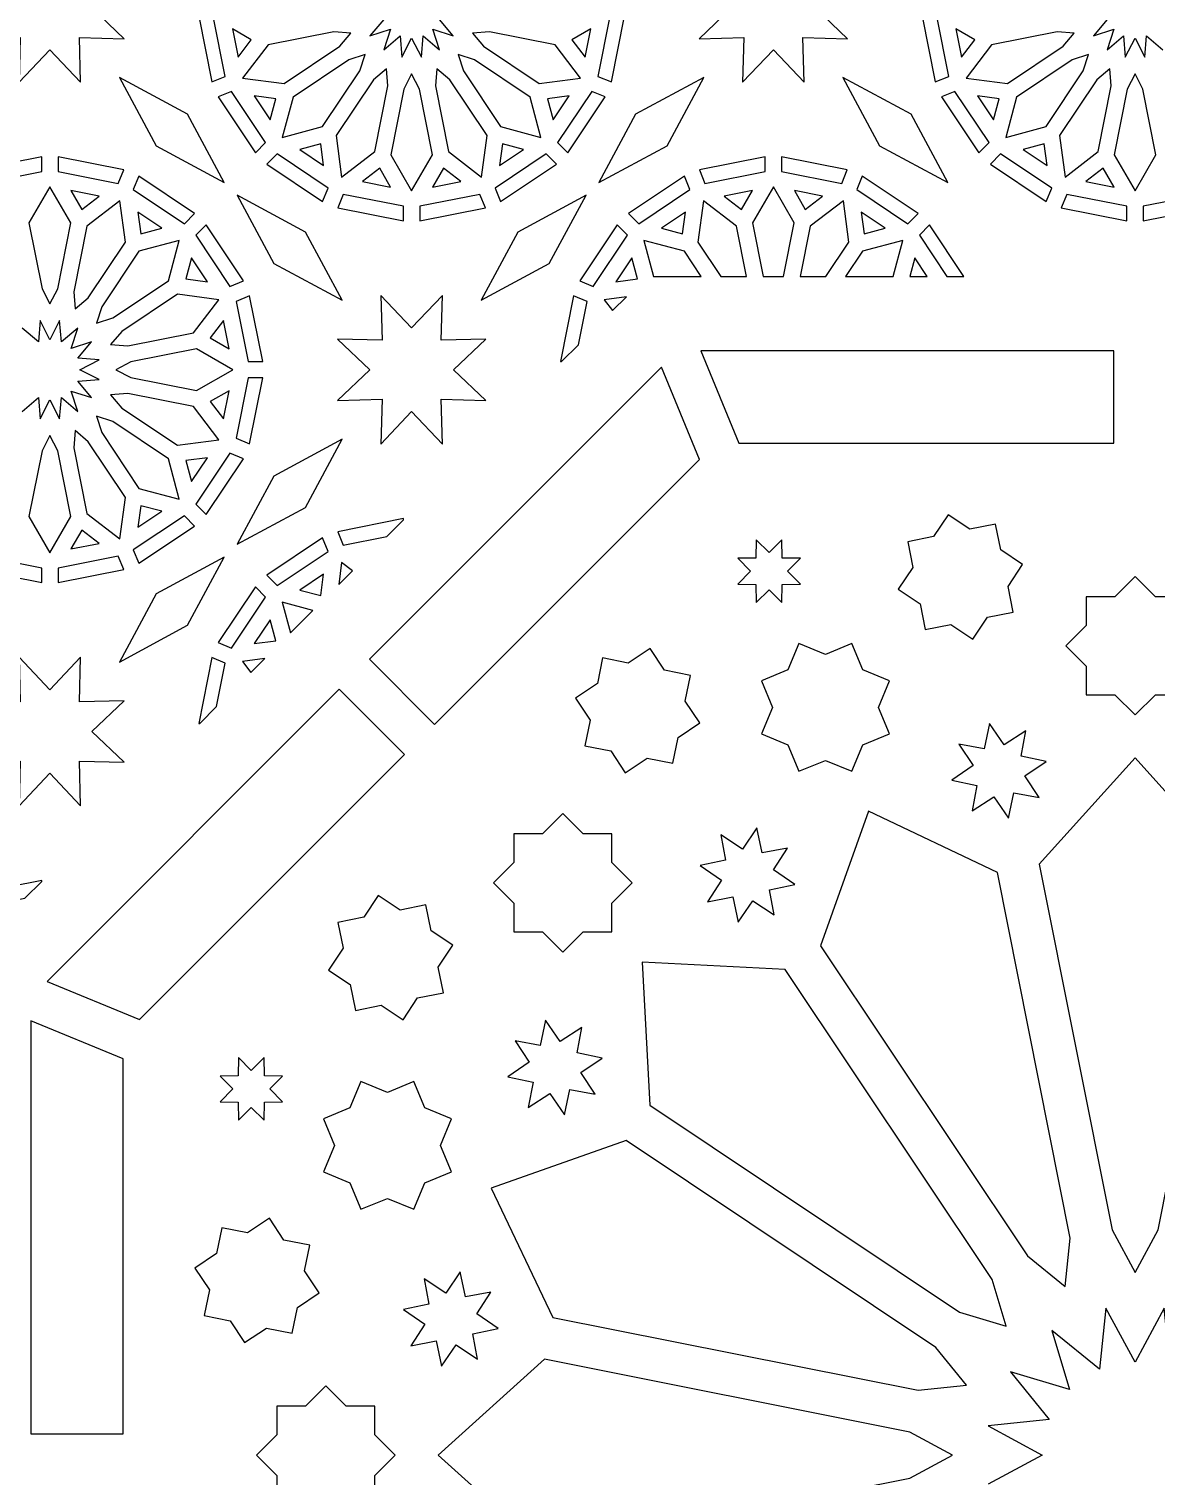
# Model space of a CAD drawing. Header units: millimetres. Extents: x 5 to 1085, y 1055 to 2435.
# Drawn here: x 331 to 549.1, y 1740.9 to 2020.9 of the extents above; entities that cross this region are included whole.
import ezdxf

# ---------------------------------------------------------------- set-up
doc = ezdxf.new("R2010")
doc.units = ezdxf.units.MM
doc.layers.add('CUT', color=1, linetype='CONTINUOUS')

msp = doc.modelspace()

# ---------------------------------------------------------------- linework, layer by layer
at = {"layer": 'CUT'}
for points in [[(329.124, 2039.292), (329.357, 2030.643), (320.708, 2030.876), (326.989, 2024.925), (320.708, 2018.974), (329.357, 2019.207), (329.124, 2010.558), (335.075, 2016.839), (341.026, 2010.558), (340.793, 2019.207), (349.442, 2018.974), (343.161, 2024.925), (349.442, 2030.876), (340.793, 2030.643), (341.026, 2039.292), (335.075, 2033.011)], [(469.124, 2039.292), (469.357, 2030.643), (460.708, 2030.876), (466.989, 2024.925), (460.708, 2018.974), (469.357, 2019.207), (469.124, 2010.558), (475.075, 2016.839), (481.026, 2010.558), (480.793, 2019.207), (489.442, 2018.974), (483.161, 2024.925), (489.442, 2030.876), (480.793, 2030.643), (481.026, 2039.292), (475.075, 2033.011)], [(363.884, 2023.35), (366.418, 2010.617), (369.017, 2011.695), (366.699, 2023.35)], [(443.451, 2023.35), (441.133, 2011.695), (443.732, 2010.617), (446.266, 2023.35)], [(503.884, 2023.35), (506.418, 2010.617), (509.017, 2011.695), (506.699, 2023.35)], [(374.057, 2018.755), (370.406, 2020.863), (371.49, 2015.41)], [(393.313, 2020.053), (390.002, 2020.321), (377.289, 2017.792), (372.367, 2011.376), (380.384, 2010.321), (391.162, 2017.523)], [(416.837, 2020.053), (418.988, 2017.523), (429.766, 2010.321), (437.783, 2011.376), (432.861, 2017.792), (420.148, 2020.321)], [(439.744, 2020.863), (436.093, 2018.755), (438.66, 2015.41)], [(514.057, 2018.755), (510.406, 2020.863), (511.49, 2015.41)], [(533.313, 2020.053), (530.002, 2020.321), (517.289, 2017.792), (512.367, 2011.376), (520.384, 2010.321), (531.162, 2017.523)], [(396.073, 2015.923), (392.911, 2014.903), (382.134, 2007.702), (380.041, 1999.891), (387.852, 2001.984), (395.053, 2012.761)], [(414.077, 2015.923), (415.097, 2012.761), (422.298, 2001.984), (430.109, 1999.891), (428.016, 2007.702), (417.239, 2014.903)], [(536.073, 2015.923), (532.911, 2014.903), (522.134, 2007.702), (520.041, 1999.891), (527.852, 2001.984), (535.053, 2012.761)], [(361.724, 2004.369), (348.526, 2011.474), (355.631, 1998.276), (368.829, 1991.171)], [(400.203, 2013.163), (397.673, 2011.012), (390.471, 2000.234), (391.526, 1992.217), (397.942, 1997.139), (400.471, 2009.852)], [(405.075, 2012.194), (403.561, 2009.237), (401.032, 1996.525), (405.075, 1989.521), (409.118, 1996.525), (406.589, 2009.237)], [(409.947, 2013.163), (409.679, 2009.852), (412.208, 1997.139), (418.624, 1992.217), (419.679, 2000.234), (412.477, 2011.012)], [(454.519, 1998.276), (461.624, 2011.474), (448.426, 2004.369), (441.321, 1991.171)], [(501.724, 2004.369), (488.526, 2011.474), (495.631, 1998.276), (508.829, 1991.171)], [(540.203, 2013.163), (537.673, 2011.012), (530.471, 2000.234), (531.526, 1992.217), (537.942, 1997.139), (540.471, 2009.852)], [(545.075, 2012.194), (543.561, 2009.237), (541.032, 1996.525), (545.075, 1989.521), (549.118, 1996.525), (546.589, 2009.237)], [(367.623, 2007.707), (374.836, 1996.913), (376.825, 1998.903), (370.223, 2008.784)], [(378.779, 2007.355), (374.599, 2007.905), (377.688, 2003.282)], [(435.551, 2007.905), (431.371, 2007.355), (432.462, 2003.282)], [(439.927, 2008.784), (433.325, 1998.903), (435.314, 1996.913), (442.527, 2007.707)], [(507.623, 2007.707), (514.836, 1996.913), (516.825, 1998.903), (510.223, 2008.784)], [(518.779, 2007.355), (514.599, 2007.905), (517.688, 2003.282)], [(377.063, 1994.686), (387.857, 1987.473), (388.934, 1990.073), (379.053, 1996.675)], [(387.505, 1998.629), (383.432, 1997.538), (388.055, 1994.449)], [(431.097, 1996.675), (421.216, 1990.073), (422.293, 1987.473), (433.087, 1994.686)], [(426.718, 1997.538), (422.645, 1998.629), (422.095, 1994.449)], [(517.063, 1994.686), (527.857, 1987.473), (528.934, 1990.073), (519.053, 1996.675)], [(527.505, 1998.629), (523.432, 1997.538), (528.055, 1994.449)], [(333.5, 1996.116), (320.767, 1993.582), (321.845, 1990.983), (333.5, 1993.301)], [(349.383, 1993.582), (336.65, 1996.116), (336.65, 1993.301), (348.305, 1990.983)], [(398.905, 1993.907), (395.56, 1991.34), (401.013, 1990.256)], [(411.245, 1993.907), (409.137, 1990.256), (414.59, 1991.34)], [(473.5, 1996.116), (460.767, 1993.582), (461.845, 1990.983), (473.5, 1993.301)], [(489.383, 1993.582), (476.65, 1996.116), (476.65, 1993.301), (488.305, 1990.983)], [(538.905, 1993.907), (535.56, 1991.34), (541.013, 1990.256)], [(363.087, 1985.164), (352.293, 1992.377), (351.216, 1989.777), (361.097, 1983.175)], [(457.857, 1992.377), (447.063, 1985.164), (449.053, 1983.175), (458.934, 1989.777)], [(503.087, 1985.164), (492.293, 1992.377), (491.216, 1989.777), (501.097, 1983.175)], [(335.075, 1967.656), (336.589, 1970.613), (339.118, 1983.325), (335.075, 1990.329), (331.032, 1983.325), (333.561, 1970.613)], [(339.137, 1989.594), (341.245, 1985.943), (344.59, 1988.51)], [(378.426, 1975.481), (391.624, 1968.376), (384.519, 1981.574), (371.321, 1988.679)], [(403.5, 1986.549), (391.845, 1988.867), (390.767, 1986.268), (403.5, 1983.734)], [(418.305, 1988.867), (406.65, 1986.549), (406.65, 1983.734), (419.383, 1986.268)], [(425.631, 1981.574), (418.526, 1968.376), (431.724, 1975.481), (438.829, 1988.679)], [(465.56, 1988.51), (468.905, 1985.943), (471.013, 1989.594)], [(477.064, 1973), (479.118, 1983.325), (475.075, 1990.329), (471.032, 1983.325), (473.086, 1973)], [(479.137, 1989.594), (481.245, 1985.943), (484.59, 1988.51)], [(543.5, 1986.549), (531.845, 1988.867), (530.767, 1986.268), (543.5, 1983.734)], [(546.65, 1983.734), (559.383, 1986.268), (558.305, 1988.867), (546.65, 1986.549)], [(339.947, 1966.687), (342.477, 1968.838), (349.679, 1979.616), (348.624, 1987.633), (342.208, 1982.711), (339.679, 1969.998)], [(352.095, 1985.401), (352.645, 1981.221), (356.718, 1982.312)], [(453.432, 1982.312), (457.505, 1981.221), (458.055, 1985.401)], [(469.874, 1973), (467.942, 1982.711), (461.526, 1987.633), (460.471, 1979.616), (464.892, 1973)], [(485.258, 1973), (489.679, 1979.616), (488.624, 1987.633), (482.208, 1982.711), (480.276, 1973)], [(492.095, 1985.401), (492.645, 1981.221), (496.718, 1982.312)], [(372.527, 1972.143), (365.314, 1982.937), (363.325, 1980.947), (369.927, 1971.066)], [(444.836, 1982.937), (437.623, 1972.143), (440.223, 1971.066), (446.825, 1980.947)], [(511.955, 1973), (505.314, 1982.937), (503.325, 1980.947), (508.634, 1973)], [(344.077, 1963.927), (347.239, 1964.947), (358.016, 1972.148), (360.109, 1979.959), (352.298, 1977.866), (345.097, 1967.089)], [(461.104, 1973), (457.852, 1977.866), (450.041, 1979.959), (451.906, 1973)], [(498.244, 1973), (500.109, 1979.959), (492.298, 1977.866), (489.046, 1973)], [(362.462, 1976.568), (361.371, 1972.495), (365.551, 1971.945)], [(444.599, 1971.945), (448.779, 1972.495), (447.688, 1976.568)], [(504.846, 1973), (502.462, 1976.568), (501.506, 1973)], [(346.837, 1959.797), (350.148, 1959.529), (362.861, 1962.058), (367.783, 1968.474), (359.766, 1969.529), (348.988, 1962.327)], [(371.133, 1968.155), (373.451, 1956.5), (376.266, 1956.5), (373.732, 1969.233)], [(399.124, 1969.292), (399.357, 1960.643), (390.708, 1960.876), (396.989, 1954.925), (390.708, 1948.974), (399.357, 1949.207), (399.124, 1940.558), (405.075, 1946.839), (411.026, 1940.558), (410.793, 1949.207), (419.442, 1948.974), (413.161, 1954.925), (419.442, 1960.876), (410.793, 1960.643), (411.026, 1969.292), (405.075, 1963.011)], [(437.344, 1959.741), (439.017, 1968.155), (436.418, 1969.233), (433.884, 1956.5), (434.103, 1956.5)], [(446.639, 1969.036), (442.367, 1968.474), (443.977, 1966.374)], [(368.66, 1964.44), (366.093, 1961.095), (369.744, 1958.987)], [(347.806, 1954.925), (350.763, 1953.411), (363.475, 1950.882), (370.479, 1954.925), (363.475, 1958.968), (350.763, 1956.439)], [(540.95, 1958.6), (461.033, 1958.6), (468.426, 1940.75), (540.95, 1940.75)], [(409.523, 1886.311), (460.805, 1937.593), (453.411, 1955.443), (396.901, 1898.933)], [(373.451, 1953.35), (371.133, 1941.695), (373.732, 1940.617), (376.266, 1953.35)], [(346.837, 1950.053), (348.988, 1947.523), (359.766, 1940.321), (367.783, 1941.376), (362.861, 1947.792), (350.148, 1950.321)], [(369.744, 1950.863), (366.093, 1948.755), (368.66, 1945.41)], [(344.077, 1945.923), (345.097, 1942.761), (352.298, 1931.984), (360.109, 1929.891), (358.016, 1937.702), (347.239, 1944.903)], [(335.075, 1942.194), (333.561, 1939.237), (331.032, 1926.525), (335.075, 1919.521), (339.118, 1926.525), (336.589, 1939.237)], [(339.947, 1943.163), (339.679, 1939.852), (342.208, 1927.139), (348.624, 1922.217), (349.679, 1930.234), (342.477, 1941.012)], [(384.519, 1928.276), (391.624, 1941.474), (378.426, 1934.369), (371.321, 1921.171)], [(365.551, 1937.905), (361.371, 1937.355), (362.462, 1933.282)], [(369.927, 1938.784), (363.325, 1928.903), (365.314, 1926.913), (372.527, 1937.707)], [(361.097, 1926.675), (351.216, 1920.073), (352.293, 1917.473), (363.087, 1924.686)], [(356.718, 1927.538), (352.645, 1928.629), (352.095, 1924.449)], [(506.059, 1922.654), (501.074, 1921.662), (502.066, 1916.678), (499.242, 1912.453), (503.467, 1909.629), (504.459, 1904.645), (509.444, 1905.637), (513.669, 1902.813), (516.493, 1907.038), (521.477, 1908.03), (520.485, 1913.014), (523.309, 1917.239), (519.084, 1920.063), (518.092, 1925.047), (513.107, 1924.055), (508.882, 1926.879)], [(341.245, 1923.907), (339.137, 1920.256), (344.59, 1921.34)], [(403.5, 1925.897), (403.5, 1926.116), (390.767, 1923.582), (391.845, 1920.983), (400.259, 1922.656)], [(387.857, 1922.377), (377.063, 1915.164), (379.053, 1913.175), (388.934, 1919.777)], [(471.685, 1918.496), (468.176, 1918.455), (470.629, 1915.945), (468.176, 1913.435), (471.685, 1913.394), (471.726, 1909.885), (474.236, 1912.338), (476.746, 1909.885), (476.787, 1913.394), (480.296, 1913.435), (477.844, 1915.945), (480.296, 1918.455), (476.787, 1918.496), (476.746, 1922.005), (474.236, 1919.553), (471.726, 1922.005)], [(333.5, 1916.549), (321.845, 1918.867), (320.767, 1916.268), (333.5, 1913.734)], [(348.305, 1918.867), (336.65, 1916.549), (336.65, 1913.734), (349.383, 1916.268)], [(355.631, 1911.574), (348.526, 1898.376), (361.724, 1905.481), (368.829, 1918.679)], [(383.432, 1912.312), (387.505, 1911.221), (388.055, 1915.401)], [(393.626, 1916.023), (391.526, 1917.633), (390.964, 1913.361)], [(374.836, 1912.937), (367.623, 1902.143), (370.223, 1901.066), (376.825, 1910.947)], [(541.152, 1910.996), (535.604, 1910.996), (535.604, 1905.448), (531.681, 1901.525), (535.604, 1897.602), (535.604, 1892.054), (541.152, 1892.054), (545.075, 1888.131), (548.998, 1892.054), (554.546, 1892.054), (554.546, 1897.602), (558.469, 1901.525), (554.546, 1905.448), (554.546, 1910.996), (548.998, 1910.996), (545.075, 1914.919)], [(385.973, 1908.369), (380.041, 1909.959), (381.631, 1904.027)], [(374.599, 1901.945), (378.779, 1902.495), (377.688, 1906.568)], [(477.898, 1896.854), (472.772, 1894.73), (474.895, 1889.605), (472.772, 1884.479), (477.898, 1882.355), (480.022, 1877.23), (485.147, 1879.353), (490.272, 1877.23), (492.396, 1882.355), (497.521, 1884.479), (495.398, 1889.605), (497.521, 1894.73), (492.396, 1896.854), (490.272, 1901.979), (485.147, 1899.856), (480.022, 1901.979)], [(329.124, 1899.292), (329.357, 1890.643), (320.708, 1890.876), (326.989, 1884.925), (320.708, 1878.974), (329.357, 1879.207), (329.124, 1870.558), (335.075, 1876.839), (341.026, 1870.558), (340.793, 1879.207), (349.442, 1878.974), (343.161, 1884.925), (349.442, 1890.876), (340.793, 1890.643), (341.026, 1899.292), (335.075, 1893.011)], [(367.344, 1889.741), (369.017, 1898.155), (366.418, 1899.233), (363.884, 1886.5), (364.103, 1886.5)], [(376.639, 1899.036), (372.367, 1898.474), (373.977, 1896.374)], [(441.014, 1894.194), (436.789, 1891.37), (439.613, 1887.145), (438.621, 1882.161), (443.605, 1881.169), (446.429, 1876.944), (450.654, 1879.768), (455.639, 1878.776), (456.631, 1883.76), (460.856, 1886.584), (458.032, 1890.809), (459.024, 1895.793), (454.039, 1896.785), (451.216, 1901.01), (446.991, 1898.187), (442.006, 1899.179)], [(352.407, 1829.195), (403.689, 1880.477), (391.067, 1893.099), (334.557, 1836.589)], [(515.891, 1881.591), (510.993, 1882.506), (513.713, 1878.331), (509.601, 1875.513), (514.478, 1874.484), (513.562, 1869.586), (517.738, 1872.306), (520.555, 1868.194), (521.585, 1873.071), (526.483, 1872.156), (523.763, 1876.331), (527.874, 1879.149), (522.998, 1880.178), (523.913, 1885.076), (519.738, 1882.356), (516.92, 1886.468)], [(549.537, 1788.498), (563.606, 1859.232), (545.075, 1879.813), (526.544, 1859.232), (540.613, 1788.498), (545.075, 1780.247)], [(424.871, 1859.581), (420.948, 1855.658), (424.871, 1851.735), (424.871, 1846.187), (430.419, 1846.187), (434.342, 1842.264), (438.265, 1846.187), (443.813, 1846.187), (443.813, 1851.735), (447.736, 1855.658), (443.813, 1859.581), (443.813, 1865.129), (438.265, 1865.129), (434.342, 1869.052), (430.419, 1865.129), (424.871, 1865.129)], [(532.522, 1786.887), (518.453, 1857.622), (493.456, 1869.545), (484.211, 1843.439), (524.279, 1783.473), (531.558, 1777.559)], [(465.813, 1860.02), (460.936, 1858.991), (465.048, 1856.173), (462.328, 1851.998), (467.226, 1852.913), (468.255, 1848.037), (471.073, 1852.148), (475.248, 1849.428), (474.333, 1854.327), (479.21, 1855.356), (475.098, 1858.173), (477.819, 1862.349), (472.92, 1861.434), (471.891, 1866.31), (469.073, 1862.198), (464.898, 1864.919)], [(333.5, 1855.897), (333.5, 1856.116), (320.767, 1853.582), (321.845, 1850.983), (330.259, 1852.656)], [(391.813, 1843.009), (388.99, 1838.784), (393.215, 1835.961), (394.207, 1830.976), (399.191, 1831.968), (403.416, 1829.144), (406.24, 1833.369), (411.224, 1834.361), (410.232, 1839.346), (413.056, 1843.571), (408.831, 1846.395), (407.839, 1851.379), (402.855, 1850.387), (398.63, 1853.211), (395.806, 1848.986), (390.821, 1847.994)], [(517.419, 1778.89), (477.352, 1838.856), (449.695, 1840.305), (451.144, 1812.648), (511.11, 1772.581), (520.099, 1769.901)], [(349.25, 1749.05), (349.25, 1821.574), (331.4, 1828.967), (331.4, 1749.05)], [(427.802, 1820.927), (423.69, 1818.109), (428.566, 1817.08), (427.651, 1812.181), (431.827, 1814.902), (434.644, 1810.79), (435.673, 1815.667), (440.572, 1814.752), (437.852, 1818.927), (441.963, 1821.745), (437.087, 1822.774), (438.002, 1827.672), (433.827, 1824.952), (431.009, 1829.064), (429.98, 1824.187), (425.081, 1825.102)], [(370.447, 1815.764), (367.995, 1813.254), (371.504, 1813.213), (371.545, 1809.704), (374.055, 1812.156), (376.565, 1809.704), (376.606, 1813.213), (380.115, 1813.254), (377.662, 1815.764), (380.115, 1818.274), (376.606, 1818.315), (376.565, 1821.824), (374.055, 1819.371), (371.545, 1821.824), (371.504, 1818.315), (367.995, 1818.274)], [(390.144, 1804.853), (388.021, 1799.728), (393.146, 1797.604), (395.27, 1792.479), (400.395, 1794.602), (405.521, 1792.479), (407.645, 1797.604), (412.77, 1799.728), (410.647, 1804.853), (412.77, 1809.978), (407.645, 1812.102), (405.521, 1817.228), (400.395, 1815.105), (395.27, 1817.228), (393.146, 1812.102), (388.021, 1809.978)], [(506.527, 1765.721), (446.561, 1805.789), (420.455, 1796.544), (432.378, 1771.547), (503.113, 1757.478), (512.441, 1758.442)], [(365.945, 1776.893), (364.953, 1771.908), (369.937, 1770.916), (372.761, 1766.691), (376.986, 1769.515), (381.97, 1768.523), (382.962, 1773.507), (387.187, 1776.331), (384.363, 1780.556), (385.355, 1785.541), (380.371, 1786.533), (377.547, 1790.758), (373.322, 1787.934), (368.338, 1788.926), (367.346, 1783.941), (363.121, 1781.118)], [(407.644, 1770.262), (404.924, 1766.087), (409.822, 1767.002), (410.851, 1762.126), (413.669, 1766.237), (417.844, 1763.517), (416.929, 1768.415), (421.806, 1769.445), (417.694, 1772.262), (420.414, 1776.438), (415.516, 1775.522), (414.487, 1780.399), (411.669, 1776.287), (407.494, 1779.007), (408.409, 1774.109), (403.532, 1773.08)], [(501.502, 1749.387), (430.768, 1763.456), (410.187, 1744.925), (430.768, 1726.394), (501.502, 1740.463), (509.753, 1744.925)], [(379.004, 1741.002), (379.004, 1735.454), (384.552, 1735.454), (388.475, 1731.531), (392.398, 1735.454), (397.946, 1735.454), (397.946, 1741.002), (401.869, 1744.925), (397.946, 1748.848), (397.946, 1754.396), (392.398, 1754.396), (388.475, 1758.319), (384.552, 1754.396), (379.004, 1754.396), (379.004, 1748.848), (375.081, 1744.925)]]:
    msp.add_lwpolyline(points, close=True, dxfattribs=at)
for points in [[(550.467, 2032.994), (547.303, 2030.305), (546.968, 2034.443), (545.075, 2030.749), (543.182, 2034.443), (542.847, 2030.305), (539.683, 2032.994), (540.957, 2029.043), (537.006, 2030.317), (539.695, 2027.153), (535.557, 2026.818), (539.251, 2024.925), (535.557, 2023.032), (539.695, 2022.697), (537.006, 2019.533), (540.957, 2020.807), (539.683, 2016.856), (542.847, 2019.545), (543.182, 2015.407), (545.075, 2019.101), (546.968, 2015.407), (547.303, 2019.545), (550.467, 2016.856)], [(399.695, 2022.697), (397.006, 2019.533), (400.957, 2020.807), (399.683, 2016.856), (402.847, 2019.545), (403.182, 2015.407), (405.075, 2019.101), (406.968, 2015.407), (407.303, 2019.545), (410.467, 2016.856), (409.193, 2020.807), (413.144, 2019.533), (410.455, 2022.697)], [(329.683, 1946.856), (332.847, 1949.545), (333.182, 1945.407), (335.075, 1949.101), (336.968, 1945.407), (337.303, 1949.545), (340.467, 1946.856), (339.193, 1950.807), (343.144, 1949.533), (340.455, 1952.697), (344.593, 1953.032), (340.899, 1954.925), (344.593, 1956.818), (340.455, 1957.153), (343.144, 1960.317), (339.193, 1959.043), (340.467, 1962.994), (337.303, 1960.305), (336.968, 1964.443), (335.075, 1960.749), (333.182, 1964.443), (332.847, 1960.305), (329.683, 1962.994)], [(573.514, 1739.269), (563.052, 1744.925), (573.514, 1750.581), (561.684, 1751.805), (569.184, 1761.034), (557.787, 1757.637), (561.184, 1769.034), (551.955, 1761.534), (550.731, 1773.364), (545.075, 1762.902), (539.419, 1773.364), (538.195, 1761.534), (528.966, 1769.034), (532.363, 1757.637), (520.966, 1761.034), (528.466, 1751.805), (516.636, 1750.581), (527.098, 1744.925), (516.636, 1739.269)]]:
    msp.add_lwpolyline(points, dxfattribs=at)

doc.saveas('drawing.dxf')
